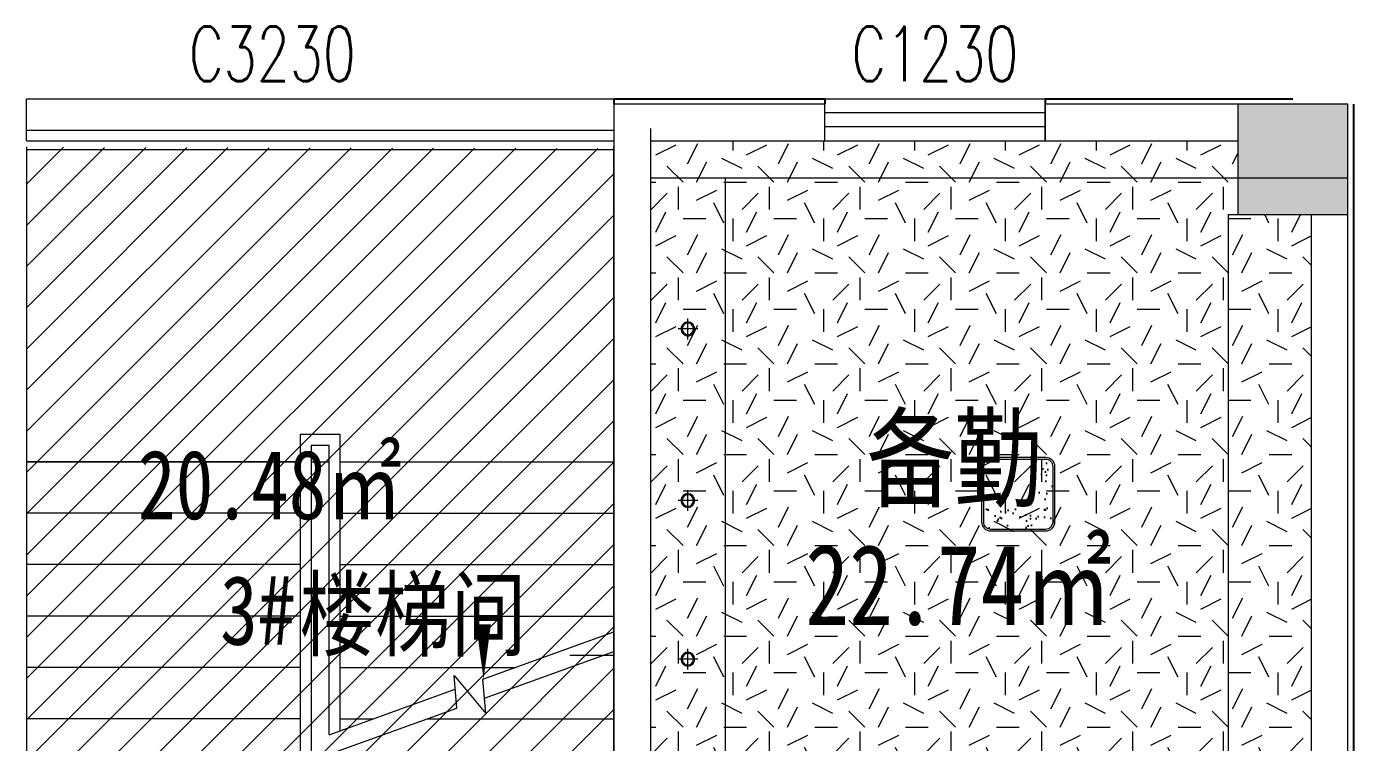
# Model space of a CAD drawing. Header units: millimetres. Extents: x 164760 to 3716174, y -1766400 to 11969.
# Drawn here: x 3570577 to 3577807, y -1633592 to -1629690 of the extents above; entities that cross this region are included whole.
import ezdxf

# ---------------------------------------------------------------- set-up
doc = ezdxf.new("R2010")
doc.units = ezdxf.units.MM
doc.header["$LTSCALE"] = 1000
doc.linetypes.add('DOTE', pattern=[2.42, 2, -0.2, 0.02, -0.2])
doc.layers.get('0').update_dxf_attribs({"color": 253, "linetype": 'CONTINUOUS'})
for name, color, linetype, lineweight in [('A-FLOR-SPCL', 253, 'CONTINUOUS', 18), ('COLUMN', 253, 'CONTINUOUS', 0), ('FC-FLOOR【地材分格】', 253, 'CONTINUOUS', 0), ('FF-FURN【成品家具】', 253, 'CONTINUOUS', 0), ('FF-Win【窗】', 253, 'CONTINUOUS', 0), ('PUB_HATCH', 253, 'CONTINUOUS', 0), ('RC-LIGHT【天花灯具】', 253, 'CONTINUOUS', 0), ('RC-Modelling【天花造型】', 253, 'CONTINUOUS', 0), ('STAIR', 253, 'CONTINUOUS', 0), ('Wall【墙体】', 253, 'CONTINUOUS', 0), ('Xline【辅助线】', 253, 'CONTINUOUS', 0)]:
    doc.layers.add(name, color=color, linetype=linetype, lineweight=lineweight)
for name, color, linetype in [('DIM_SYMB', 253, 'CONTINUOUS'), ('FC-Text Annotation', 253, 'CONTINUOUS'), ('HATCH【填充】', 253, 'CONTINUOUS'), ('PUB_TEXT', 253, 'CONTINUOUS'), ('SURFACE', 253, 'CONTINUOUS'), ('WINDOW_TEXT', 253, 'CONTINUOUS')]:
    doc.layers.add(name, color=color, linetype=linetype)
doc.styles.add('_TCH_WINDOW', font='SIMPLEX', dxfattribs={"bigfont": 'GBCBIG'})
doc.styles.add('宋体', font='', dxfattribs={"width": 0.7})
doc.styles.add('文字', font='')
doc.styles.get('宋体').set_extended_font_data('SimSun')
doc.styles.get('文字').set_extended_font_data('SimSun')

# ---------------------------------------------------------------- blocks, each defined once
blk = doc.blocks.new('$TCHSYS$WIN2D')
for p, q in [((-0.5, 0.5), (0.5, 0.5)), ((-0.5, 0.5), (-0.5, -0.5)), ((0.5, 0.5), (0.5, -0.5)), ((0.5, 0.1667), (-0.5, 0.1667)), ((0.5, -0.1667), (-0.5, -0.1667)), ((-0.5, -0.5), (0.5, -0.5))]:
    blk.add_line(p, q)
blk = doc.blocks.new('$WINLIB2D$00000004')
for p, q in [((-0.5, 0.5), (0.5, 0.5)), ((-0.5, 0.5), (-0.5, -0.5)), ((0.5, -0.5), (0.5, 0.5)), ((-0.5, 0.2406), (0.5, 0.2406)), ((-0.5, -0.5), (0.5, -0.5))]:
    blk.add_line(p, q)
blk = doc.blocks.new('海龙_0918165925')
at = {"layer": 'PUB_HATCH'}
blk.add_hatch(color=256, dxfattribs=at).paths.add_polyline_path([(46500, -600), (47100, -600), (47100, 0), (46500, 0)])
at = {"layer": 'COLUMN'}
for p, q in [((47100, 0), (46500, 0)), ((46500, 0), (46500, -600)), ((47100, -600), (47100, 0)), ((46500, -600), (47100, -600))]:
    blk.add_line(p, q, dxfattribs=at)
blk = doc.blocks.new('圆形筒灯')
at = {"color": 251, "linetype": 'DOTE', "ltscale": 43.504693}
blk.add_line((0, 91), (0, -91), dxfattribs=at)
at = {"color": 251, "linetype": 'DOTE', "ltscale": 41.297046}
blk.add_line((86, 0), (-86, 0), dxfattribs=at)
blk.add_ellipse((0, 0), major_axis=(-42.4, 42.4), ratio=1, start_param=2.355868237233172, end_param=8.639053544412757)
at = {"color": 251}
blk.add_ellipse((0, 0), major_axis=(35.4, 35.4), ratio=1, start_param=5.49871431692557, end_param=11.78189962410516, dxfattribs=at)
blk = doc.blocks.new('ZL_0603123899')
at = {"layer": 'HATCH【填充】'}
h = blk.add_hatch(dxfattribs=at)
h.set_pattern_fill('AR-SAND', color=251, scale=2)
h.set_pattern_definition([(37.5, (-190, -390), (-3.2, 97.883), [0, -77.216, 0, -86.36, 0, -82.55]), (7.5, (-190, -390), (89.905, 143.365), [0, -41.656, 0, -69.596, 0, -26.67]), (327.5, (-252.48, -390), (158.198, 0.287), [0, -25.4, 0, -91.44, 0, -119.38]), (317.5, (-252.48, -390), (152.71, 44.586), [0, -12.7, 0, -59.944, 0, -68.58])])
h.paths.add_polyline_path([(190, -50, 0.414214), (150, -10), (-150, -10, 0.414214), (-190, -50), (-190, -350, 0.414214), (-150, -390), (150, -390, 0.414214), (190, -350)])
at = {"layer": 'RC-LIGHT【天花灯具】'}
blk.add_lwpolyline([(-150, 0), (150, 0, -0.414214), (200, -50), (200, -350, -0.414214), (150, -400), (-150, -400, -0.414214), (-200, -350), (-200, -50, -0.414214)], format="xyb", close=True, dxfattribs=at)
at = {"layer": 'RC-LIGHT【天花灯具】', "color": 8}
blk.add_lwpolyline([(-150, -10), (150, -10, -0.414214), (190, -50), (190, -350, -0.414214), (150, -390), (-150, -390, -0.414214), (-190, -350), (-190, -50, -0.414214)], format="xyb", close=True, dxfattribs=at)

msp = doc.modelspace()

# ---------------------------------------------------------------- hatches: boundary and pattern name
at = {"layer": 'FC-FLOOR【地材分格】'}
h = msp.add_hatch(dxfattribs=at)
h.set_pattern_fill('DD地毯1SC500', color=256, scale=495, double=1, pattern_type=2)
h.set_pattern_definition([(0, (3266486.35, -1418678.75), (495, 495), [123.75, -371.25]), (0, (3266758.6, -1418381.75), (495, 495), [123.75, -371.25]), (90, (3266535.85, -1418505.5), (-495, 495), [123.75, -371.25]), (90, (3266733.85, -1418332.25), (-495, 495), [123.75, -371.25]), (45, (3266585.35, -1418332.25), (0, 495), [123.75, -576.2857]), (135, (3266758.6, -1418678.75), (-495, 5e-14), [123.75, -576.2857]), (26.56505, (3266610.1, -1418530.25), (495, -2e-06), [123.75, -983.10365]), (26.56505, (3266832.85, -1418282.75), (495, -2e-06), [123.75, -983.10365]), (63.43495, (3266832.85, -1418678.75), (-2e-06, 495), [123.75, -983.10365]), (63.43495, (3266610.1, -1418456), (-2e-06, 495), [123.75, -983.10365]), (63.43495, (3266783.35, -1418579.75), (-2e-06, 495), [123.75, -983.10365]), (116.56505, (3266486.35, -1418406.5), (2e-06, 495), [123.75, -983.10365]), (153.43495, (3266585.35, -1418604.5), (-495, -2e-06), [123.75, -983.10365])])
h.paths.add_polyline_path([(3577576.9, -1630714.2), (3577176.9, -1630714.2), (3577176.9, -1630314.2), (3576126.9, -1630314.2), (3574926.9, -1630314.2), (3573976.9, -1630314.2), (3573976.9, -1633962.8), (3575896.9, -1633962.8), (3575896.9, -1635105.6), (3575902.5, -1635105.6), (3575902.5, -1635905.6), (3575897.1, -1636544.2), (3577178.4, -1636544.2), (3577576.9, -1636544.2), (3577576.9, -1636114.2), (3577576.9, -1636026.4), (3577576.9, -1635214.2)])
at = {"layer": 'Xline【辅助线】'}
h = msp.add_hatch(dxfattribs=at)
h.set_pattern_fill('ANSI31', color=256, scale=100)
h.set_pattern_definition([(45, (1078628.94, -256497.76), (-112.2532015, 112.2532015), [])])
h.paths.add_polyline_path([(3570576.9, -1636713), (3573776.9, -1636720.2), (3573776.9, -1630355.2), (3570576.9, -1630348)])

# ---------------------------------------------------------------- linework, layer by layer
at = {"layer": 'A-FLOR-SPCL'}
msp.add_lwpolyline([(3570576.9, -1636713), (3573776.9, -1636713), (3573776.9, -1630362.4), (3570576.9, -1630362.4)], close=True, dxfattribs=at)
at = {"layer": 'DIM_SYMB'}
msp.add_lwpolyline([(3571321.9, -1635360.7, 0, 0, 0), (3571321.9, -1631239.1, 0, 0, 0), (3573066.9, -1631239.1, 0, 0, 0), (3573066.9, -1633249.1, 0, 80, 0), (3573066.9, -1632949.1, 0, 0, 0)], format="xyseb", dxfattribs=at)
at = {"layer": 'FF-FURN【成品家具】'}
for p, q in [((3577126.9, -1630714.2), (3577576.9, -1630714.2)), ((3577126.9, -1633715.9), (3577126.9, -1630714.2)), ((3577576.9, -1630714.2), (3577576.9, -1633715.9))]:
    msp.add_line(p, q, dxfattribs=at)
at = {"layer": 'RC-Modelling【天花造型】'}
for p, q in [((3573976.9, -1630514.2), (3577776.9, -1630514.2)), ((3574383.6, -1630514.2), (3574383.6, -1633964.5))]:
    msp.add_line(p, q, dxfattribs=at)
at = {"layer": 'STAIR'}
for p, q in [((3570576.9, -1630346.4), (3570576.9, -1631996.4)), ((3573776.9, -1631996.4), (3573776.9, -1630346.4)), ((3572286.4, -1631913), (3572067.4, -1631913)), ((3572067.4, -1631913), (3572067.4, -1635013)), ((3572286.4, -1633528.2), (3572286.4, -1631913)), ((3570576.9, -1631996.4), (3570576.9, -1634796.4)), ((3572226.4, -1631973), (3572127.4, -1631973)), ((3572127.4, -1631973), (3572127.4, -1634953)), ((3572226.4, -1633549.9), (3572226.4, -1631973)), ((3573776.9, -1632923.3), (3573776.9, -1631996.4)), ((3572067.4, -1632063), (3570576.9, -1632063)), ((3570576.9, -1632063), (3572067.4, -1632063)), ((3572127.4, -1632063), (3572127.4, -1634863)), ((3572127.4, -1632063), (3572226.4, -1632063)), ((3572226.4, -1633549.9), (3572226.4, -1632063)), ((3572286.4, -1632063), (3573776.9, -1632063)), ((3572286.4, -1632063), (3573776.9, -1632063)), ((3572067.4, -1632343), (3570576.9, -1632343)), ((3572286.4, -1632343), (3573776.9, -1632343)), ((3572067.4, -1632623), (3570576.9, -1632623)), ((3572286.4, -1632623), (3573776.9, -1632623)), ((3572067.4, -1632903), (3570576.9, -1632903)), ((3572286.4, -1632903), (3573776.9, -1632903)), ((3573063, -1633247.7), (3573776.9, -1632989.9)), ((3573776.9, -1634796.4), (3573776.9, -1633029.6)), ((3573071.8, -1633350.9), (3573776.9, -1633096.2)), ((3572067.4, -1633183), (3570576.9, -1633183)), ((3572286.4, -1633183), (3573242.1, -1633183)), ((3573536.5, -1633116.4), (3573776.9, -1633116.4)), ((3572921.5, -1633405.1), (3572906.4, -1633227.3)), ((3572906.4, -1633227.3), (3573078.8, -1633433.8)), ((3573078.8, -1633433.8), (3573063, -1633247.7)), ((3572226.4, -1633549.9), (3572912.8, -1633302)), ((3572067.4, -1633463), (3570576.9, -1633463)), ((3572226.4, -1633656.2), (3572921.5, -1633405.1)), ((3572286.4, -1633463), (3572466.8, -1633463)), ((3572761.2, -1633463), (3573776.9, -1633463))]:
    msp.add_line(p, q, dxfattribs=at)
at = {"layer": 'SURFACE'}
for p, q in [((3573776.9, -1630084.2), (3573776.9, -1630114.2)), ((3573776.9, -1630084.2), (3573876.9, -1630084.2)), ((3573876.9, -1630084.2), (3574926.9, -1630084.2)), ((3574926.9, -1630084.2), (3574926.9, -1630114.2)), ((3576126.9, -1630084.2), (3576126.9, -1630114.2)), ((3576126.9, -1630084.2), (3577476.9, -1630084.2)), ((3577806.9, -1630114.2), (3577806.9, -1635214.2))]:
    msp.add_line(p, q, dxfattribs=at)
at = {"layer": 'Wall【墙体】', "color": 9}
for p, q in [((3573876.9, -1630114.2), (3573776.9, -1630114.2)), ((3573776.9, -1630114.2), (3573776.9, -1630314.2)), ((3574926.9, -1630114.2), (3573876.9, -1630114.2)), ((3574926.9, -1630314.2), (3574926.9, -1630114.2)), ((3577176.9, -1630114.2), (3576126.9, -1630114.2)), ((3576126.9, -1630114.2), (3576126.9, -1630314.2)), ((3573776.9, -1630246.4), (3573776.9, -1636046.4)), ((3573976.9, -1630246.4), (3573976.9, -1636114.2)), ((3573976.9, -1630314.2), (3574926.9, -1630314.2)), ((3576126.9, -1630314.2), (3577176.9, -1630314.2)), ((3577576.9, -1630714.2), (3577576.9, -1635214.2)), ((3577776.9, -1635214.2), (3577776.9, -1630714.2))]:
    msp.add_line(p, q, dxfattribs=at)

# ---------------------------------------------------------------- block references
at = {"layer": 'COLUMN'}
msp.add_blockref('海龙_0918165925', (3530676.9, -1630114.2), dxfattribs=at)
at = {"layer": 'FF-Win【窗】'}
ref = msp.add_blockref('$WINLIB2D$00000004', (3572176.9, -1630199.2), dxfattribs=dict(at, xscale=3200, yscale=-230, zscale=3200))
ref.add_attrib('A', 'C3230', (3571462.1, -1629987.9), dxfattribs={"layer": 'WINDOW_TEXT', "height": 297.5, "style": '_TCH_WINDOW', "width": 0.705882})
ref = msp.add_blockref('$TCHSYS$WIN2D', (3575526.9, -1630199.2), dxfattribs=dict(at, xscale=1200, yscale=-230, zscale=1200))
ref.add_attrib('A', 'C1230', (3575071.9, -1629987.9), dxfattribs={"layer": 'WINDOW_TEXT', "height": 297.5, "style": '_TCH_WINDOW', "width": 0.705882})
at = {"layer": 'RC-LIGHT【天花灯具】', "xscale": -0.625, "yscale": 0.625, "zscale": 0.625, "rotation": 180}
for p in [(3574180.3, -1631338.5), (3574180.3, -1632273.5), (3574180.3, -1633138.5)]:
    msp.add_blockref('圆形筒灯', p, dxfattribs=at)
at = {"layer": 'RC-LIGHT【天花灯具】', "xscale": -1, "rotation": 180}
msp.add_blockref('ZL_0603123899', (3575980.3, -1632439.3), dxfattribs=at)

# ---------------------------------------------------------------- texts
at = {"layer": 'FC-Text Annotation', "style": '文字', "width": 0.8}
for s, p in [('备勤', (3575153.6, -1632263.7)), ('22.74㎡', (3574820.2, -1632951.4))]:
    msp.add_text(s, height=438.58, dxfattribs=at).set_placement(p)
at = {"layer": 'PUB_TEXT', "style": '宋体', "width": 0.8}
for s, p in [('20.48㎡', (3571183.6, -1632375.7)), ('楼梯间', (3572063.5, -1633082.7)), ('3#', (3571631.4, -1633059.7))]:
    msp.add_text(s, height=377.64, dxfattribs=at).set_placement(p)

doc.saveas('drawing.dxf')
